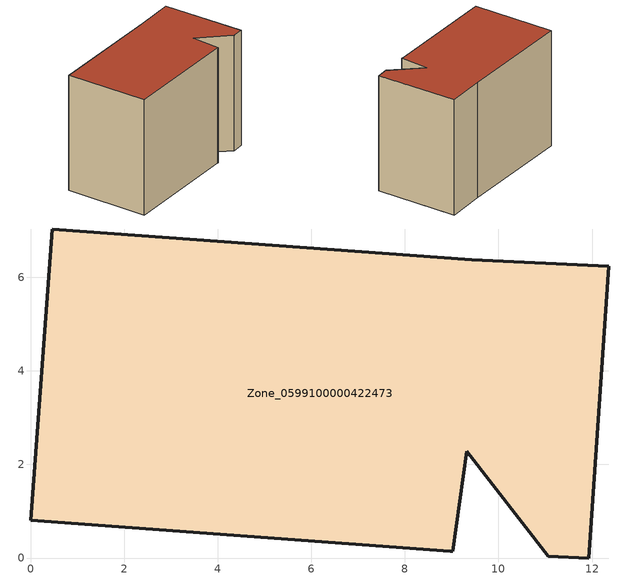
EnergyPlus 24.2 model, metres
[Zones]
Zone_0599100000422473
 floor ground (C_G): 9.43,6.37 12.36,6.23 11.93,0 11.07,0.04 9.33,2.29 9.03,0.14 8.97,0.14 0,0.8 0.46,7.03 z0
 wall outside (C_F): 12.36,6.23 9.43,6.37 0.46,7.03 0,0.8 8.97,0.14 9.03,0.14 9.33,2.29 11.07,0.04 11.93,0 12.36,6.23 z0:9
 roof outside (C_R): 9.33,2.29 11.07,0.04 11.93,0 12.36,6.23 9.43,6.37 0.46,7.03 0,0.8 8.97,0.14 9.03,0.14 z9
[BUILDING]
Pand.0599100000422473: North Axis=0; Terrain=City; Loads Convergence Tolerance Value=0.04; Temperature Convergence Tolerance Value=0.4; Solar Distribution=FullExterior; Maximum Number of Warmup Days=25; Minimum Number of Warmup Days=1
[Site:Location]
Rotterdam.The.Hague.AP_ZH_NLD Design_Conditions: Latitude=51.96; Longitude=4.45; Time Zone=1; Elevation=-4.5
[SITE:GROUNDTEMPERATURE:BUILDINGSURFACE]
18, 18, 18, 18, 18, 18, 18, 18, 18, 18, 18, 18
[MATERIAL] Thermal Absorptance=0.9; Solar Absorptance=0.7; Visible Absorptance=0.7
Name | Roughness | Thickness | Conductivity | Density | Specific Heat
G.TI.2006-2014 | MediumSmooth | 0.15 | 0.06 | 540 | 1210
F.TI.2006-2014 | Rough | 0.3 | 0.12 | 1920 | 840
R.TI.2006-2014 | MediumRough | 0.2 | 0.08 | 1500 | 1000
[CONSTRUCTION]
C_G: G.TI.2006-2014
C_F: F.TI.2006-2014
C_R: R.TI.2006-2014
[ZONE]
Zone_0599100000422473: Type=1; Multiplier=1; Ceiling Height=Autocalculate; Volume=Autocalculate; Floor Area=autocalculate; Part of Total Floor Area=Yes
[ZONEINFILTRATION:DESIGNFLOWRATE]
Infil_Zone_0599100000422473: Zone or ZoneList or Space or SpaceList=Zone_0599100000422473; Schedule=AlwaysOn; Design Flow Rate Calculation Method=Flow/Area; Flow Rate per Floor Area=0.0015; Constant Term Coefficient=1; Temperature Term Coefficient=0; Velocity Term Coefficient=0; Velocity Squared Term Coefficient=0
[HVACTEMPLATE:ZONE:IDEALLOADSAIRSYSTEM]
Zone_0599100000422473: Maximum Heating Supply Air Temperature=50; Minimum Cooling Supply Air Temperature=13; Maximum Heating Supply Air Humidity Ratio=0.0156; Minimum Cooling Supply Air Humidity Ratio=0.0077; Heating Limit=NoLimit; Cooling Limit=NoLimit; Dehumidification Control Type=ConstantSensibleHeatRatio; Cooling Sensible Heat Ratio=0.7; Dehumidification Setpoint=60; Humidification Control Type=None; Humidification Setpoint=30; Outdoor Air Method=None; Outdoor Air Flow Rate per Person=0.00944; Outdoor Air Flow Rate per Zone Floor Area=0; Outdoor Air Flow Rate per Zone=0; Demand Controlled Ventilation Type=None; Outdoor Air Economizer Type=NoEconomizer; Heat Recovery Type=None; Sensible Heat Recovery Effectiveness=0.7; Latent Heat Recovery Effectiveness=0.65
[ZONECONTROL:THERMOSTAT]
ThermostatControl_Zone_0599100000422473: Zone or ZoneList=Zone_0599100000422473; Control Type Schedule=DualSetpointControlType; Control 1=Thermostat_Zone_0599100000422473; Temperature Difference Between Cutout And Setpoint=0
[THERMOSTATSETPOINT:DUALSETPOINT]
Thermostat_Zone_0599100000422473: Heating Setpoint Temperature Schedule=HeatingSetpoint_Zone_0599100000422473; Cooling Setpoint Temperature Schedule=CoolingSetpoint_Zone_0599100000422473
[SCHEDULE:COMPACT]
HeatingSetpoint_Zone_0599100000422473: Through: 12/31, For: AllDays, Until: 24:00, 21
CoolingSetpoint_Zone_0599100000422473: Through: 12/31, For: AllDays, Until: 24:00, 24
DualSetpointControlType: Through: 12/31, For: AllDays, Until: 24:00, 4
AlwaysOn: Through: 12/31, For: AllDays, Until: 24:00, 1
